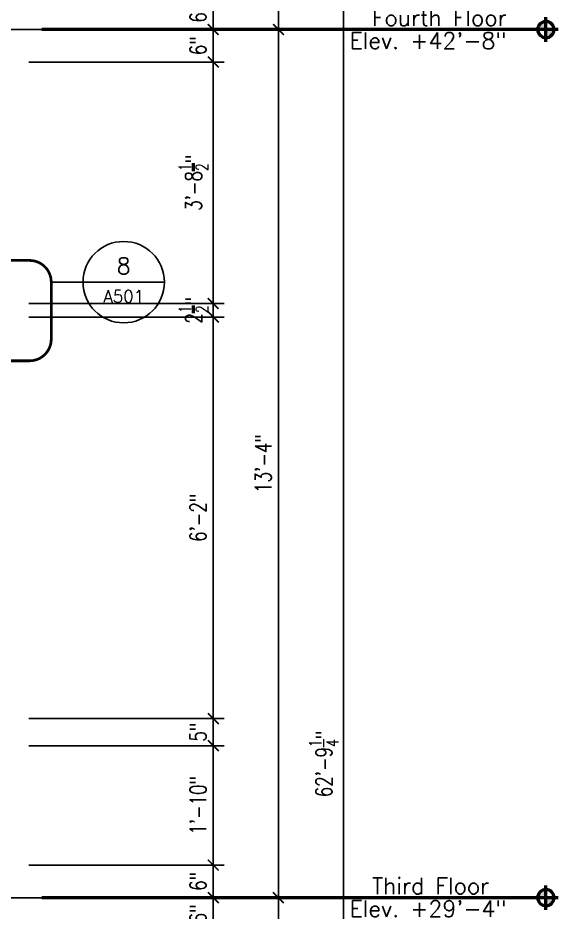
# Model space of a CAD drawing. Header units: inches. Extents: x 3850 to 5846, y -3 to 909.
# Drawn here: x 4378.1 to 4477.7, y 406.3 to 571.1 of the extents above; entities that cross this region are included whole.
import ezdxf
from ezdxf.enums import TextEntityAlignment as Align

# ---------------------------------------------------------------- set-up
doc = ezdxf.new("R2010")
doc.units = ezdxf.units.IN
doc.header["$LTSCALE"] = 0.5
doc.header["$MEASUREMENT"] = 0
doc.linetypes.add('HIDDEN2', pattern=[0.1875, 0.125, -0.0625])
doc.layers.get('0').update_dxf_attribs({"lineweight": 18})
doc.layers.get('Defpoints').update_dxf_attribs({"color": 140, "lineweight": 18})
for name, color, linetype, lineweight in [('A-Anno-Dims', 211, 'Continuous', 18), ('A-Detl-Iden', 151, 'Continuous', 25), ('A-Detl-Wide', 213, 'Continuous', 50)]:
    doc.layers.add(name, color=color, linetype=linetype, lineweight=lineweight)
doc.styles.add('Arch-Dim', font='romans.shx', dxfattribs={"width": 0.75})
doc.styles.add('RomanS', font='romans.shx')
doc.dimstyles.new('Aec-Arch-I-96', dxfattribs={"dimscale": 96, "dimtxt": 0.09375, "dimasz": 0.0625, "dimexe": 0.0625, "dimexo": 0.0625, "dimgap": 0.03125, "dimtad": 1, "dimdec": 4, "dimzin": 3, "dimdsep": 46, "dimlunit": 4, "dimtxsty": 'Arch-Dim', "dimblk": 'ARCHTICK', "dimcen": 0.09375, "dimazin": 2, "dimtfac": 0.75, "dimtdec": 4, "dimtix": 1, "dimtmove": 2, "dimatfit": 2, "dimfxl": 1, "dimtolj": 1, "dimtzin": 0, "dimarcsym": 0})

# ---------------------------------------------------------------- blocks, each defined once
blk = doc.blocks.new('_ArchTick')
at = {"color": 0, "linetype": 'ByBlock', "const_width": 0.15}
blk.add_lwpolyline([(-0.5, -0.5), (0.5, 0.5)], dxfattribs=at)
blk = doc.blocks.new('Anno_Detail_A2')
at = {"color": 0, "linetype": 'ByBlock', "lineweight": -2}
blk.add_line((2.5, 0), (-2.5, 0), dxfattribs=at)
blk.add_circle((0, 0), 2.5, dxfattribs=at)
at = {"color": 0, "linetype": 'ByBlock', "lineweight": -2, "style": 'RomanS'}
blk.add_attdef('NUMBER', text='', height=1, dxfattribs=at).set_placement((0, 0.5), align=Align.CENTER)
blk.add_attdef('SHEET', text='', height=0.75, dxfattribs=at).set_placement((0, -0.5), align=Align.TOP_CENTER)
blk = doc.blocks.new('Anno_Elevation_Label_1')
at = {"linetype": 'ByBlock'}
h = blk.add_hatch(color=0, dxfattribs=at)
h.paths.add_polyline_path([(-0.7799, 0.0469), (-0.7799, 0), (-0.733, 0, 0.414214)])
h.paths.add_polyline_path([(-0.7799, 0), (-0.8268, 0, 0.414214), (-0.7799, -0.0469)])
at = {"color": 0, "linetype": 'ByBlock'}
for p, q in [((-0.7799, -0.0703), (-0.7799, 0.0703)), ((-0.8502, 0), (0, 0))]:
    blk.add_line(p, q, dxfattribs=at)
blk.add_circle((-0.7799, 0), 0.0469, dxfattribs=at)
at = {"color": 0, "linetype": 'ByBlock', "style": 'RomanS'}
for tag, p in [('LABEL', (-0.7308, 0.0207)), ('ELEVATION', (-0.7308, -0.111))]:
    blk.add_attdef(tag, p, '', height=0.0938, dxfattribs=at)
blk = doc.blocks.new('*D110')
at = {"layer": 'A-Anno-Dims', "color": 0, "lineweight": -2, "transparency": 16777216}
for p, q in [((4380.12, 409), (4428.12, 409)), ((4426.12, 249), (4426.12, 409)), ((4380.12, 249), (4428.12, 249))]:
    blk.add_line(p, q, dxfattribs=at)
at = {"layer": 'Defpoints', "color": 0, "transparency": 16777216}
for p in [(4378.12, 409), (4426.12, 409), (4378.12, 249)]:
    blk.add_point(p, dxfattribs=at)
at = {"layer": 'A-Anno-Dims', "color": 0, "lineweight": -2, "transparency": 16777216, "xscale": 2, "yscale": 2, "zscale": 2}
for p, rotation in [((4426.12, 409), 90), ((4426.12, 249), 270)]:
    blk.add_blockref('_ArchTick', p, dxfattribs=dict(at, rotation=rotation))
at = {"layer": 'A-Anno-Dims', "color": 0, "transparency": 16777216, "insert": (4423.33, 329), "char_height": 3, "attachment_point": 5, "rotation": 90, "style": 'Arch-Dim'}
blk.add_mtext('\\A1;13\'-4"', dxfattribs=at)
blk = doc.blocks.new('*D111')
at = {"layer": 'A-Anno-Dims', "color": 0, "lineweight": -2, "transparency": 16777216}
for p, q in [((4380.12, 569), (4428.12, 569)), ((4426.12, 409), (4426.12, 569)), ((4380.12, 409), (4428.12, 409))]:
    blk.add_line(p, q, dxfattribs=at)
at = {"layer": 'Defpoints', "color": 0, "transparency": 16777216}
for p in [(4378.12, 569), (4426.12, 569), (4378.12, 409)]:
    blk.add_point(p, dxfattribs=at)
at = {"layer": 'A-Anno-Dims', "color": 0, "lineweight": -2, "transparency": 16777216, "xscale": 2, "yscale": 2, "zscale": 2}
for p, rotation in [((4426.12, 569), 90), ((4426.12, 409), 270)]:
    blk.add_blockref('_ArchTick', p, dxfattribs=dict(at, rotation=rotation))
at = {"layer": 'A-Anno-Dims', "color": 0, "transparency": 16777216, "insert": (4423.33, 489), "char_height": 3, "attachment_point": 5, "rotation": 90, "style": 'Arch-Dim'}
blk.add_mtext('\\A1;13\'-4"', dxfattribs=at)
blk = doc.blocks.new('*D112')
at = {"layer": 'A-Anno-Dims', "color": 0, "lineweight": -2, "transparency": 16777216}
for p, q in [((4380.12, 729), (4428.12, 729)), ((4426.12, 569), (4426.12, 729)), ((4380.12, 569), (4428.12, 569))]:
    blk.add_line(p, q, dxfattribs=at)
at = {"layer": 'Defpoints', "color": 0, "transparency": 16777216}
for p in [(4378.12, 729), (4426.12, 729), (4378.12, 569)]:
    blk.add_point(p, dxfattribs=at)
at = {"layer": 'A-Anno-Dims', "color": 0, "lineweight": -2, "transparency": 16777216, "xscale": 2, "yscale": 2, "zscale": 2}
for p, rotation in [((4426.12, 729), 90), ((4426.12, 569), 270)]:
    blk.add_blockref('_ArchTick', p, dxfattribs=dict(at, rotation=rotation))
at = {"layer": 'A-Anno-Dims', "color": 0, "transparency": 16777216, "insert": (4423.33, 649), "char_height": 3, "attachment_point": 5, "rotation": 90, "style": 'Arch-Dim'}
blk.add_mtext('\\A1;13\'-4"', dxfattribs=at)
blk = doc.blocks.new('*D114')
at = {"layer": 'A-Anno-Dims', "color": 0, "lineweight": -2, "transparency": 16777216}
for p, q in [((4380.12, 810.25), (4440.12, 810.25)), ((4438.12, 57), (4438.12, 810.25)), ((4380.12, 57), (4440.12, 57))]:
    blk.add_line(p, q, dxfattribs=at)
at = {"layer": 'Defpoints', "color": 0, "transparency": 16777216}
for p in [(4378.12, 810.25), (4438.12, 810.25), (4378.12, 57)]:
    blk.add_point(p, dxfattribs=at)
at = {"layer": 'A-Anno-Dims', "color": 0, "lineweight": -2, "transparency": 16777216, "xscale": 2, "yscale": 2, "zscale": 2}
for p, rotation in [((4438.12, 810.25), 90), ((4438.12, 57), 270)]:
    blk.add_blockref('_ArchTick', p, dxfattribs=dict(at, rotation=rotation))
at = {"layer": 'A-Anno-Dims', "color": 0, "transparency": 16777216, "insert": (4434.5, 433.63), "char_height": 3, "attachment_point": 5, "rotation": 90, "style": 'Arch-Dim'}
blk.add_mtext('\\A1;62\'-9{\\H0.750000x;\\S1/4;}"', dxfattribs=at)
blk = doc.blocks.new('*D129')
at = {"layer": 'A-Detl-Wide', "color": 0, "lineweight": -2, "transparency": 16777216}
for p, q in [((4380.12, 575), (4416.12, 575)), ((4414.12, 575), (4414.12, 569)), ((4373.62, 569), (4416.12, 569))]:
    blk.add_line(p, q, dxfattribs=at)
at = {"layer": 'Defpoints', "color": 0, "transparency": 16777216}
for p in [(4378.12, 575), (4371.62, 569), (4414.12, 569)]:
    blk.add_point(p, dxfattribs=at)
at = {"layer": 'A-Detl-Wide', "color": 0, "lineweight": -2, "transparency": 16777216, "xscale": 2, "yscale": 2, "zscale": 2}
for p, rotation in [((4414.12, 575), 90), ((4414.12, 569), 270)]:
    blk.add_blockref('_ArchTick', p, dxfattribs=dict(at, rotation=rotation))
at = {"layer": 'A-Detl-Wide', "color": 0, "transparency": 16777216, "insert": (4411.33, 572), "char_height": 3, "attachment_point": 5, "rotation": 90, "style": 'Arch-Dim'}
blk.add_mtext('\\A1;6"', dxfattribs=at)
blk = doc.blocks.new('*D130')
at = {"layer": 'A-Detl-Wide', "color": 0, "lineweight": -2, "transparency": 16777216}
for p, q in [((4373.62, 569), (4416.12, 569)), ((4414.12, 569), (4414.12, 563)), ((4380.12, 563), (4416.12, 563))]:
    blk.add_line(p, q, dxfattribs=at)
at = {"layer": 'Defpoints', "color": 0, "transparency": 16777216}
for p in [(4371.62, 569), (4378.12, 563), (4414.12, 563)]:
    blk.add_point(p, dxfattribs=at)
at = {"layer": 'A-Detl-Wide', "color": 0, "lineweight": -2, "transparency": 16777216, "xscale": 2, "yscale": 2, "zscale": 2}
for p, rotation in [((4414.12, 569), 90), ((4414.12, 563), 270)]:
    blk.add_blockref('_ArchTick', p, dxfattribs=dict(at, rotation=rotation))
at = {"layer": 'A-Detl-Wide', "color": 0, "transparency": 16777216, "insert": (4411.33, 566), "char_height": 3, "attachment_point": 5, "rotation": 90, "style": 'Arch-Dim'}
blk.add_mtext('\\A1;6"', dxfattribs=at)
blk = doc.blocks.new('*D131')
at = {"layer": 'A-Detl-Wide', "color": 0, "lineweight": -2, "transparency": 16777216}
for p, q in [((4380.12, 563), (4416.12, 563)), ((4414.12, 563), (4414.12, 518.5)), ((4380.12, 518.5), (4416.12, 518.5))]:
    blk.add_line(p, q, dxfattribs=at)
at = {"layer": 'Defpoints', "color": 0, "transparency": 16777216}
for p in [(4378.12, 563), (4378.12, 518.5), (4414.12, 518.5)]:
    blk.add_point(p, dxfattribs=at)
at = {"layer": 'A-Detl-Wide', "color": 0, "lineweight": -2, "transparency": 16777216, "xscale": 2, "yscale": 2, "zscale": 2}
for p, rotation in [((4414.12, 563), 90), ((4414.12, 518.5), 270)]:
    blk.add_blockref('_ArchTick', p, dxfattribs=dict(at, rotation=rotation))
at = {"layer": 'A-Detl-Wide', "color": 0, "transparency": 16777216, "insert": (4410.5, 540.75), "char_height": 3, "attachment_point": 5, "rotation": 90, "style": 'Arch-Dim'}
blk.add_mtext('\\A1;3\'-8{\\H0.750000x;\\S1/2;}"', dxfattribs=at)
blk = doc.blocks.new('*D132')
at = {"layer": 'A-Detl-Wide', "color": 0, "lineweight": -2, "transparency": 16777216}
for p, q in [((4414.12, 518.5), (4414.12, 520.5)), ((4380.12, 518.5), (4416.12, 518.5)), ((4414.12, 518.5), (4414.12, 516)), ((4380.12, 516), (4416.12, 516)), ((4414.12, 516), (4414.12, 514))]:
    blk.add_line(p, q, dxfattribs=at)
at = {"layer": 'Defpoints', "color": 0, "transparency": 16777216}
for p in [(4378.12, 518.5), (4378.12, 516), (4414.12, 516)]:
    blk.add_point(p, dxfattribs=at)
at = {"layer": 'A-Detl-Wide', "color": 0, "lineweight": -2, "transparency": 16777216, "xscale": 2, "yscale": 2, "zscale": 2}
for p, rotation in [((4414.12, 518.5), 270), ((4414.12, 516), 90)]:
    blk.add_blockref('_ArchTick', p, dxfattribs=dict(at, rotation=rotation))
at = {"layer": 'A-Detl-Wide', "color": 0, "transparency": 16777216, "insert": (4410.5, 517.25), "char_height": 3, "attachment_point": 5, "rotation": 90, "style": 'Arch-Dim'}
blk.add_mtext('\\A1;2{\\H0.750000x;\\S1/2;}"', dxfattribs=at)
blk = doc.blocks.new('*D133')
at = {"layer": 'A-Detl-Wide', "color": 0, "lineweight": -2, "transparency": 16777216}
for p, q in [((4380.12, 516), (4416.12, 516)), ((4414.12, 516), (4414.12, 442)), ((4380.12, 442), (4416.12, 442))]:
    blk.add_line(p, q, dxfattribs=at)
at = {"layer": 'Defpoints', "color": 0, "transparency": 16777216}
for p in [(4378.12, 516), (4378.12, 442), (4414.12, 442)]:
    blk.add_point(p, dxfattribs=at)
at = {"layer": 'A-Detl-Wide', "color": 0, "lineweight": -2, "transparency": 16777216, "xscale": 2, "yscale": 2, "zscale": 2}
for p, rotation in [((4414.12, 516), 90), ((4414.12, 442), 270)]:
    blk.add_blockref('_ArchTick', p, dxfattribs=dict(at, rotation=rotation))
at = {"layer": 'A-Detl-Wide', "color": 0, "transparency": 16777216, "insert": (4411.33, 479), "char_height": 3, "attachment_point": 5, "rotation": 90, "style": 'Arch-Dim'}
blk.add_mtext('\\A1;6\'-2"', dxfattribs=at)
blk = doc.blocks.new('*D134')
at = {"layer": 'A-Detl-Wide', "color": 0, "lineweight": -2, "transparency": 16777216}
for p, q in [((4414.12, 442), (4414.12, 444)), ((4380.12, 442), (4416.12, 442)), ((4414.12, 442), (4414.12, 437)), ((4380.12, 437), (4416.12, 437)), ((4414.12, 437), (4414.12, 435))]:
    blk.add_line(p, q, dxfattribs=at)
at = {"layer": 'Defpoints', "color": 0, "transparency": 16777216}
for p in [(4378.12, 442), (4378.12, 437), (4414.12, 437)]:
    blk.add_point(p, dxfattribs=at)
at = {"layer": 'A-Detl-Wide', "color": 0, "lineweight": -2, "transparency": 16777216, "xscale": 2, "yscale": 2, "zscale": 2}
for p, rotation in [((4414.12, 442), 270), ((4414.12, 437), 90)]:
    blk.add_blockref('_ArchTick', p, dxfattribs=dict(at, rotation=rotation))
at = {"layer": 'A-Detl-Wide', "color": 0, "transparency": 16777216, "insert": (4411.33, 439.5), "char_height": 3, "attachment_point": 5, "rotation": 90, "style": 'Arch-Dim'}
blk.add_mtext('\\A1;5"', dxfattribs=at)
blk = doc.blocks.new('*D135')
at = {"layer": 'A-Detl-Wide', "color": 0, "lineweight": -2, "transparency": 16777216}
for p, q in [((4380.12, 437), (4416.12, 437)), ((4414.12, 437), (4414.12, 415)), ((4380.12, 415), (4416.12, 415))]:
    blk.add_line(p, q, dxfattribs=at)
at = {"layer": 'Defpoints', "color": 0, "transparency": 16777216}
for p in [(4378.12, 437), (4378.12, 415), (4414.12, 415)]:
    blk.add_point(p, dxfattribs=at)
at = {"layer": 'A-Detl-Wide', "color": 0, "lineweight": -2, "transparency": 16777216, "xscale": 2, "yscale": 2, "zscale": 2}
for p, rotation in [((4414.12, 437), 90), ((4414.12, 415), 270)]:
    blk.add_blockref('_ArchTick', p, dxfattribs=dict(at, rotation=rotation))
at = {"layer": 'A-Detl-Wide', "color": 0, "transparency": 16777216, "insert": (4411.33, 426), "char_height": 3, "attachment_point": 5, "rotation": 90, "style": 'Arch-Dim'}
blk.add_mtext('\\A1;1\'-10"', dxfattribs=at)
blk = doc.blocks.new('*D136')
at = {"layer": 'A-Detl-Wide', "color": 0, "lineweight": -2, "transparency": 16777216}
for p, q in [((4380.12, 415), (4416.12, 415)), ((4414.12, 415), (4414.12, 409)), ((4373.62, 409), (4416.12, 409))]:
    blk.add_line(p, q, dxfattribs=at)
at = {"layer": 'Defpoints', "color": 0, "transparency": 16777216}
for p in [(4378.12, 415), (4371.62, 409), (4414.12, 409)]:
    blk.add_point(p, dxfattribs=at)
at = {"layer": 'A-Detl-Wide', "color": 0, "lineweight": -2, "transparency": 16777216, "xscale": 2, "yscale": 2, "zscale": 2}
for p, rotation in [((4414.12, 415), 90), ((4414.12, 409), 270)]:
    blk.add_blockref('_ArchTick', p, dxfattribs=dict(at, rotation=rotation))
at = {"layer": 'A-Detl-Wide', "color": 0, "transparency": 16777216, "insert": (4411.33, 412), "char_height": 3, "attachment_point": 5, "rotation": 90, "style": 'Arch-Dim'}
blk.add_mtext('\\A1;6"', dxfattribs=at)
blk = doc.blocks.new('*D137')
at = {"layer": 'A-Detl-Wide', "color": 0, "lineweight": -2, "transparency": 16777216}
for p, q in [((4373.62, 409), (4416.12, 409)), ((4414.12, 409), (4414.12, 403)), ((4380.12, 403), (4416.12, 403))]:
    blk.add_line(p, q, dxfattribs=at)
at = {"layer": 'Defpoints', "color": 0, "transparency": 16777216}
for p in [(4371.62, 409), (4378.12, 403), (4414.12, 403)]:
    blk.add_point(p, dxfattribs=at)
at = {"layer": 'A-Detl-Wide', "color": 0, "lineweight": -2, "transparency": 16777216, "xscale": 2, "yscale": 2, "zscale": 2}
for p, rotation in [((4414.12, 409), 90), ((4414.12, 403), 270)]:
    blk.add_blockref('_ArchTick', p, dxfattribs=dict(at, rotation=rotation))
at = {"layer": 'A-Detl-Wide', "color": 0, "transparency": 16777216, "insert": (4411.33, 406), "char_height": 3, "attachment_point": 5, "rotation": 90, "style": 'Arch-Dim'}
blk.add_mtext('\\A1;6"', dxfattribs=at)

msp = doc.modelspace()

# ---------------------------------------------------------------- linework, layer by layer
at = {"layer": 'A-Detl-Iden', "linetype": 'HIDDEN2', "const_width": 0.5, "flags": 128}
msp.add_lwpolyline([(4360.11988, 511.94023, 0.414213562), (4364.11988, 507.94023), (4380.26397, 507.94023, 0.414213562), (4384.26397, 511.94023), (4384.26397, 522.44013, 0.414213562), (4380.26397, 526.44013), (4364.11988, 526.44013, 0.414213562), (4360.11988, 522.44013)], format="xyb", close=True, dxfattribs=at)
at = {"layer": 'A-Detl-Wide'}
for p, q in [((4450.44734, 568.99998), (4382.50694, 568.99998)), ((4450.44734, 408.99998), (4382.50694, 408.99998))]:
    msp.add_line(p, q, dxfattribs=at)

# ---------------------------------------------------------------- block references
at = {"layer": 'A-Detl-Iden'}
ref = msp.add_blockref('Anno_Detail_A2', (4397.6198, 522.44013), dxfattribs=dict(at, xscale=3, yscale=3, zscale=3))
ref.add_attrib('SHEET', 'A501', dxfattribs={"layer": '0', "color": 0, "linetype": 'ByBlock', "lineweight": -2, "height": 2.25, "style": 'Arch-Dim'}).set_placement((4397.6198, 520.94013), align=Align.TOP_CENTER)
ref.add_attrib('NUMBER', '8', dxfattribs={"layer": '0', "color": 0, "linetype": 'ByBlock', "lineweight": -2, "height": 3, "style": 'Arch-Dim'}).set_placement((4397.6198, 523.94013), align=Align.CENTER)
at = {"layer": 'A-Detl-Wide'}
ref = msp.add_blockref('Anno_Elevation_Label_1', (4450.44734, 568.99998), dxfattribs=dict(at, xscale=-32, yscale=32, zscale=32))
ref.add_attrib('ELEVATION', ' Elev. +42\'-8"', (4437.1803, 565.44866), dxfattribs={"layer": '0', "color": 0, "linetype": 'ByBlock', "height": 3, "style": 'RomanS'})
ref.add_attrib('LABEL', 'Fourth Floor', (4443.35907, 569.66308), dxfattribs={"layer": '0', "color": 0, "linetype": 'ByBlock', "height": 3, "style": 'RomanS'})
ref = msp.add_blockref('Anno_Elevation_Label_1', (4450.44734, 408.99998), dxfattribs=dict(at, xscale=-32, yscale=32, zscale=32))
ref.add_attrib('ELEVATION', ' Elev. +29\'-4"', (4437.1803, 405.44866), dxfattribs={"layer": '0', "color": 0, "linetype": 'ByBlock', "height": 3, "style": 'RomanS'})
ref.add_attrib('LABEL', 'Third Floor', (4443.35907, 409.66308), dxfattribs={"layer": '0', "color": 0, "linetype": 'ByBlock', "height": 3, "style": 'RomanS'})

# ---------------------------------------------------------------- dimensions: what is measured, and where the dimension line sits
at = {"layer": 'A-Anno-Dims'}
for base, p1, p2, picture, middle in [((4438.12047, 810.24998), (4378.11991, 57.00008), (4378.11991, 810.24998), '*D114', (4434.49547, 433.62503)), ((4426.12025, 729.00438), (4378.11991, 569.00438), (4378.11991, 729.00438), '*D112', (4423.33453, 649.00438)), ((4426.12025, 569.00438), (4378.11991, 409.00438), (4378.11991, 569.00438), '*D111', (4423.33453, 489.00438)), ((4426.12025, 409.00438), (4378.11991, 249.00238), (4378.11991, 409.00438), '*D110', (4423.33453, 329.00338))]:
    dim = msp.add_linear_dim(base=base, p1=p1, p2=p2, angle=90, dimstyle='Aec-Arch-I-96', override={"dimscale": 32}, dxfattribs=at)
    dim.commit()
    dim.dimension.update_dxf_attribs({"geometry": picture, "text_midpoint": middle})
at = {"layer": 'A-Detl-Wide'}
for base, p1, p2, picture, middle in [((4414.12002, 569.00268), (4378.1198, 574.99998), (4371.61894, 569.00268), '*D129', (4411.33431, 572.00133)), ((4414.12002, 562.99998), (4371.61894, 569.00268), (4378.1198, 562.99998), '*D130', (4411.33431, 566.00133)), ((4414.12002, 518.50268), (4378.1198, 562.99998), (4378.1198, 518.50268), '*D131', (4410.49502, 540.75133)), ((4414.12002, 516.00268), (4378.1198, 518.50268), (4378.1198, 516.00268), '*D132', (4410.49502, 517.25268)), ((4414.12002, 441.99998), (4378.1198, 516.00268), (4378.1198, 441.99998), '*D133', (4411.33431, 479.00133)), ((4414.12002, 436.99998), (4378.1198, 441.99998), (4378.1198, 436.99998), '*D134', (4411.33431, 439.49998)), ((4414.12002, 414.99998), (4378.1198, 436.99998), (4378.1198, 414.99998), '*D135', (4411.33431, 425.99998)), ((4414.12002, 409.00268), (4378.1198, 414.99998), (4371.61894, 409.00268), '*D136', (4411.33431, 412.00133)), ((4414.12002, 402.99998), (4371.61894, 409.00268), (4378.1198, 402.99998), '*D137', (4411.33431, 406.00133))]:
    dim = msp.add_linear_dim(base=base, p1=p1, p2=p2, angle=90, dimstyle='Aec-Arch-I-96', override={"dimscale": 32}, dxfattribs=at)
    dim.commit()
    dim.dimension.update_dxf_attribs({"geometry": picture, "text_midpoint": middle})

# ---------------------------------------------------------------- leaders
at = {"layer": 'A-Detl-Iden', "has_arrowhead": 0}
msp.add_leader([(4384.26397, 522.44013), (4393.8698, 522.44013)], dimstyle='Aec-Arch-I-96', dxfattribs=at)

doc.saveas('drawing.dxf')
